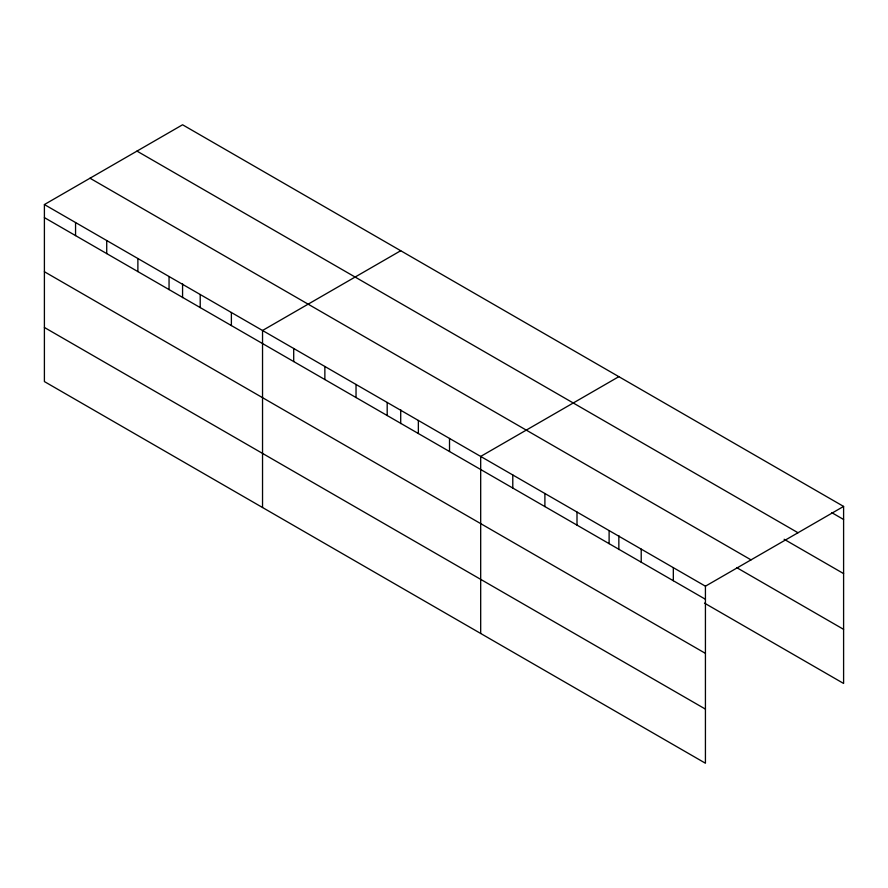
<?xml version="1.0" encoding="UTF-8"?>
<svg xmlns="http://www.w3.org/2000/svg" width="888" height="888" viewBox="0 0 888 888"><rect width="100%" height="100%" fill="white"/><g stroke="black" fill="none" stroke-linecap="round" stroke-linejoin="round"><path stroke-width="1.33" d="M705.427 653.368L705.427 586.191L44.4 204.551L44.4 381.574L705.427 763.225L705.427 653.368L44.4 271.728M704.473 603.119L843.6 683.449L843.6 506.426L182.573 124.775L44.4 204.551M400.71 250.727L262.537 330.491L262.537 507.514M618.847 376.667L480.686 456.432L480.686 633.466M705.427 586.191L843.6 506.426M831.712 512.62L843.6 519.491M136.974 151.104L798.001 532.745M784.137 539.271L843.6 573.593M89.999 178.222L751.026 559.873M736.574 567.554L843.6 629.348M44.4 217.616L705.427 599.267M44.4 327.472L705.427 709.112M673.326 567.654L673.326 580.73M641.214 549.117L641.214 562.193M618.847 535.653L618.847 549.528M609.113 530.58L609.113 543.656M577 512.043L577 525.119M544.899 493.506L544.899 506.582M512.787 474.969L512.787 488.045M449.517 438.439L449.517 451.515M418.359 420.457L418.359 433.522M400.71 409.712L400.71 423.587M387.19 402.464L387.19 415.529M356.033 384.471L356.033 397.535M324.864 366.478L324.864 379.542M293.706 348.485L293.706 361.549M231.38 312.498L231.38 325.574M200.211 294.505L200.211 307.581M182.573 283.772L182.573 297.647M169.053 276.523L169.053 289.588M137.884 258.53L137.884 271.595M106.727 240.537L106.727 253.602M75.558 222.544L75.558 235.609"/></g></svg>
